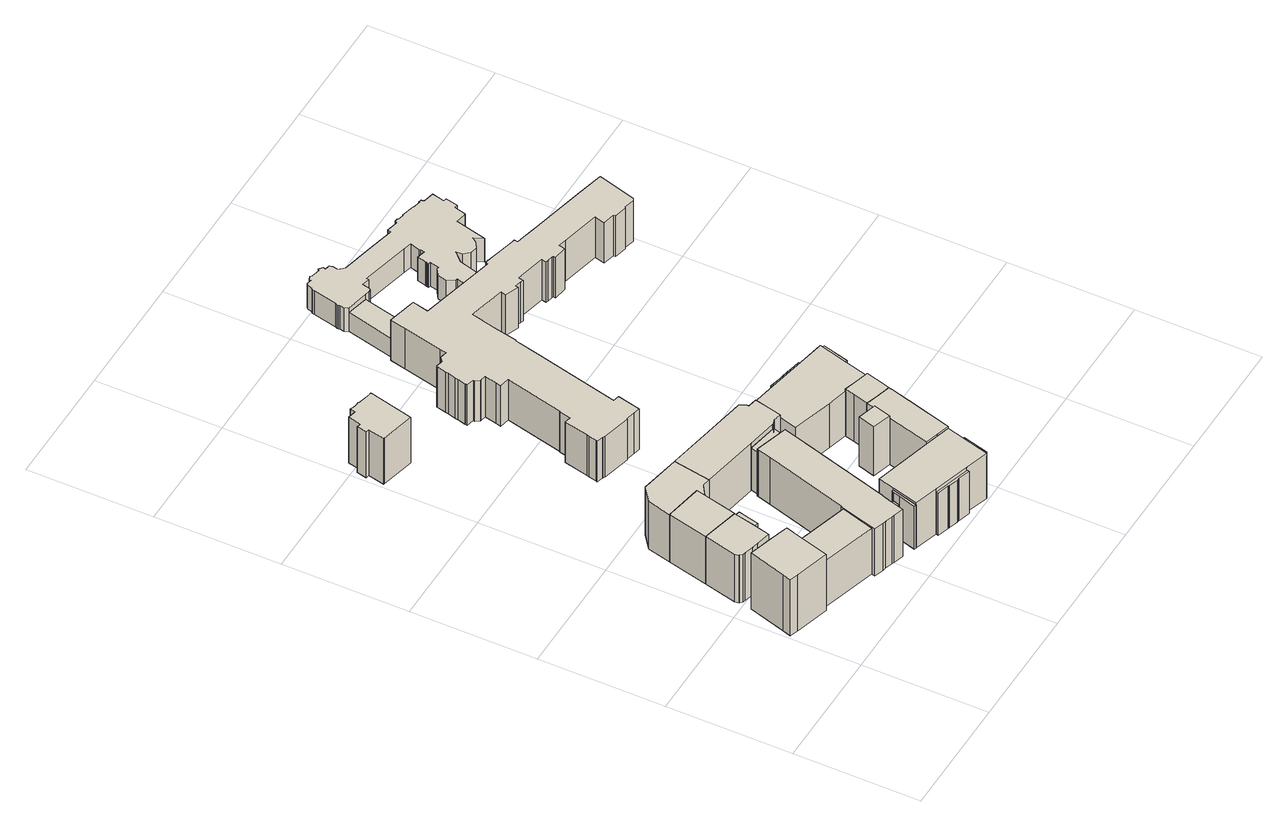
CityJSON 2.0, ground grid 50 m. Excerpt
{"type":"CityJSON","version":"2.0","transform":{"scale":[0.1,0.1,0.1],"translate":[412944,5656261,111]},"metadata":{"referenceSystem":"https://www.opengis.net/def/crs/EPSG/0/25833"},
"CityObjects":{
"building1":{"type":"Building","attributes":{"Gemeindeschluessel":14612000,"Geometrietyp2DReferenz":"3000","function":"31001_9998","roofType":"9999"},"children":["building1-1","building1-2","building1-3","building1-4"]},
"building1-1":{"type":"BuildingPart","attributes":{"Dachtyp_tdc":"tdcPolyFlatRoof","Dachneigung":32.94,"QualitaetDacherkennung":46,"Geometrietyp2DReferenz":"3000","measuredHeight":22.59,"roofType":"2100"},"parents":["building1"],"geometry":[{"type":"Solid","lod":"1","boundaries":[[[[0,1,2,3,4]],[[5,6,7,8,9]],[[4,5,9,0]],[[3,6,5,4]],[[2,7,6,3]],[[1,8,7,2]],[[0,9,8,1]]]]}]},
"building1-2":{"type":"BuildingPart","attributes":{"Dachtyp_tdc":"tdcFreeFormRoof","Dachneigung":31.83,"QualitaetDacherkennung":58,"Geometrietyp2DReferenz":"3000","measuredHeight":25.14,"roofType":"5000"},"parents":["building1"],"geometry":[{"type":"Solid","lod":"1","boundaries":[[[[10,11,12,13,14,15,16,17,18,19,20,21]],[[22,23,9,8,24,25,26,27,28,29,30,31]],[[21,23,22,10]],[[20,9,23,21]],[[19,8,9,20]],[[18,24,8,19]],[[17,25,24,18]],[[16,26,25,17]],[[15,27,26,16]],[[14,28,27,15]],[[13,29,28,14]],[[12,30,29,13]],[[11,31,30,12]],[[10,22,31,11]]]]}]},
"building1-3":{"type":"BuildingPart","attributes":{"Dachtyp_tdc":"tdcFreeFormRoof","Dachneigung":21.12,"QualitaetDacherkennung":46,"Geometrietyp2DReferenz":"3000","measuredHeight":24.87,"roofType":"5000"},"parents":["building1"],"geometry":[{"type":"Solid","lod":"1","boundaries":[[[[32,33,34,35,36,37,38,39]],[[40,41,42,43,44,45,46,47]],[[39,41,40,32]],[[38,42,41,39]],[[37,43,42,38]],[[36,44,43,37]],[[35,45,44,36]],[[34,46,45,35]],[[33,47,46,34]],[[32,40,47,33]]]]}]},
"building1-4":{"type":"BuildingPart","attributes":{"Dachtyp_tdc":"tdcGableRoof","Dachneigung":31.73,"QualitaetDacherkennung":85,"Geometrietyp2DReferenz":"3000","measuredHeight":25.16,"roofType":"3100"},"parents":["building1"],"geometry":[{"type":"Solid","lod":"1","boundaries":[[[[48,49,50,51]],[[22,42,41,9]],[[51,42,22,48]],[[50,41,42,51]],[[49,9,41,50]],[[48,22,9,49]]]]}]},
"building2":{"type":"Building","attributes":{"name":"Deutsche Rentenversicherung Mitteldeutschland Regionalzentrum Dresden","Gemeindeschluessel":14612000,"Geometrietyp2DReferenz":"3000","function":"31001_3010","roofType":"9999"},"children":["building2-1","building2-2","building2-3","building2-4","building2-5","building2-6"]},
"building2-1":{"type":"BuildingPart","attributes":{"Dachtyp_tdc":"tdcGableRoof","Dachneigung":33.87,"QualitaetDacherkennung":23,"Geometrietyp2DReferenz":"3000","measuredHeight":16.14,"roofType":"3100"},"parents":["building2"],"geometry":[{"type":"Solid","lod":"1","boundaries":[[[[52,53,54,55]],[[56,57,58,59]],[[55,57,56,52]],[[54,58,57,55]],[[53,59,58,54]],[[52,56,59,53]]]]}]},
"building2-2":{"type":"BuildingPart","attributes":{"Dachtyp_tdc":"tdcGableRoof","Dachneigung":30.02,"QualitaetDacherkennung":67,"Geometrietyp2DReferenz":"3000","measuredHeight":23.82,"roofType":"3100"},"parents":["building2"],"geometry":[{"type":"Solid","lod":"1","boundaries":[[[[60,61,62,63]],[[64,65,66,67]],[[63,65,64,60]],[[62,66,65,63]],[[61,67,66,62]],[[60,64,67,61]]]]}]},
"building2-3":{"type":"BuildingPart","attributes":{"Dachtyp_tdc":"tdcHipRoof","Dachneigung":29.64,"QualitaetDacherkennung":86,"Geometrietyp2DReferenz":"3000","measuredHeight":24.42,"roofType":"3200"},"parents":["building2"],"geometry":[{"type":"Solid","lod":"1","boundaries":[[[[68,69,70,71,72,73,74,75,76,77,78,79,80,81,82,83,84,85,86,87,88]],[[67,89,90,91,92,93,94,95,96,97,98,99,100,101,102,103,104,105,106,107,64]],[[87,89,67,88]],[[86,90,89,87]],[[85,91,90,86]],[[84,92,91,85]],[[83,93,92,84]],[[82,94,93,83]],[[81,95,94,82]],[[80,96,95,81]],[[79,97,96,80]],[[78,98,97,79]],[[77,99,98,78]],[[76,100,99,77]],[[75,101,100,76]],[[74,102,101,75]],[[73,103,102,74]],[[72,104,103,73]],[[71,105,104,72]],[[70,106,105,71]],[[69,107,106,70]],[[68,64,107,69]],[[88,67,64,68]]]]}]},
"building2-4":{"type":"BuildingPart","attributes":{"Dachtyp_tdc":"tdcTentRoof","Dachneigung":31.74,"QualitaetDacherkennung":75,"Geometrietyp2DReferenz":"3000","measuredHeight":29.52,"roofType":"3500"},"parents":["building2"],"geometry":[{"type":"Solid","lod":"1","boundaries":[[[[108,109,110,111,112,113,114,115,116,117,118,119]],[[66,65,120,121,122,123,124,56,59,125,126,127]],[[119,65,66,108]],[[118,120,65,119]],[[117,121,120,118]],[[116,122,121,117]],[[115,123,122,116]],[[114,124,123,115]],[[113,56,124,114]],[[112,59,56,113]],[[111,125,59,112]],[[110,126,125,111]],[[109,127,126,110]],[[108,66,127,109]]]]}]},
"building2-5":{"type":"BuildingPart","attributes":{"Dachtyp_tdc":"tdcGableRoof","Dachneigung":30.6,"QualitaetDacherkennung":13,"Geometrietyp2DReferenz":"3000","measuredHeight":16.57,"roofType":"3100"},"parents":["building2"],"geometry":[{"type":"Solid","lod":"1","boundaries":[[[[128,129,130,131]],[[99,132,133,100]],[[131,132,99,128]],[[130,133,132,131]],[[129,100,133,130]],[[128,99,100,129]]]]}]},
"building2-6":{"type":"BuildingPart","attributes":{"Dachtyp_tdc":"tdcFreeFormRoof","Dachneigung":28.21,"QualitaetDacherkennung":10,"Geometrietyp2DReferenz":"3000","measuredHeight":20.74,"roofType":"5000"},"parents":["building2"],"geometry":[{"type":"Solid","lod":"1","boundaries":[[[[134,135,136,137]],[[138,94,93,139]],[[137,94,138,134]],[[136,93,94,137]],[[135,139,93,136]],[[134,138,139,135]]]]}]},
"building3":{"type":"Building","attributes":{"Dachtyp_tdc":"tdcFreeFormRoof","Gemeindeschluessel":14612000,"Dachneigung":24.82,"QualitaetDacherkennung":79,"Geometrietyp2DReferenz":"3000","measuredHeight":23.91,"function":"31001_9998","roofType":"5000"},"geometry":[{"type":"Solid","lod":"1","boundaries":[[[[140,141,142,143,144,145,146,147,148,149,150,151,152,153,154,155,156,157,158,159,160]],[[161,162,163,164,165,166,167,168,169,170,171,172,173,174,175,176,177,178,179,180,181]],[[160,162,161,140]],[[159,163,162,160]],[[158,164,163,159]],[[157,165,164,158]],[[156,166,165,157]],[[155,167,166,156]],[[154,168,167,155]],[[153,169,168,154]],[[152,170,169,153]],[[151,171,170,152]],[[150,172,171,151]],[[149,173,172,150]],[[148,174,173,149]],[[147,175,174,148]],[[146,176,175,147]],[[145,177,176,146]],[[144,178,177,145]],[[143,179,178,144]],[[142,180,179,143]],[[141,181,180,142]],[[140,161,181,141]]]]}]},
"building4":{"type":"Building","attributes":{"name":"Technische Universität Dresden","Dachtyp_tdc":"tdcFreeFormRoof","Gemeindeschluessel":14612000,"Dachneigung":30.59,"QualitaetDacherkennung":55,"Geometrietyp2DReferenz":"3000","measuredHeight":25.11,"function":"31001_3023","roofType":"5000"},"geometry":[{"type":"Solid","lod":"1","boundaries":[[[[182,183,184,185,186,187,188,189,190,191,192,193,194]],[[195,196,197,198,199,200,201,202,203,204,205,206,207]],[[194,196,195,182]],[[193,197,196,194]],[[192,198,197,193]],[[191,199,198,192]],[[190,200,199,191]],[[189,201,200,190]],[[188,202,201,189]],[[187,203,202,188]],[[186,204,203,187]],[[185,205,204,186]],[[184,206,205,185]],[[183,207,206,184]],[[182,195,207,183]]]]}]},
"building5":{"type":"Building","attributes":{"name":"Technische Universität Dresden","Gemeindeschluessel":14612000,"Geometrietyp2DReferenz":"3000","function":"31001_3023","roofType":"9999"},"children":["building5-1","building5-2","building5-3","building5-4","building5-5","building5-6","building5-7"]},
"building5-1":{"type":"BuildingPart","attributes":{"Dachtyp_tdc":"tdcPolyFlatRoof","Dachneigung":25.49,"QualitaetDacherkennung":63,"Geometrietyp2DReferenz":"3000","measuredHeight":20.97,"roofType":"2100"},"parents":["building5"],"geometry":[{"type":"Solid","lod":"1","boundaries":[[[[208,209,210,211,212,213,214]],[[215,216,217,218,219,220,221]],[[214,216,215,208]],[[213,217,216,214]],[[212,218,217,213]],[[211,219,218,212]],[[210,220,219,211]],[[209,221,220,210]],[[208,215,221,209]]]]}]},
"building5-2":{"type":"BuildingPart","attributes":{"Dachtyp_tdc":"tdcFreeFormRoof","Dachneigung":58.9,"QualitaetDacherkennung":57,"Geometrietyp2DReferenz":"3000","measuredHeight":21.09,"roofType":"5000"},"parents":["building5"],"geometry":[{"type":"Solid","lod":"1","boundaries":[[[[222,223,224,225,226,227]],[[228,229,230,231,232,233]],[[227,229,228,222]],[[226,230,229,227]],[[225,231,230,226]],[[224,232,231,225]],[[223,233,232,224]],[[222,228,233,223]]]]}]},
"building5-3":{"type":"BuildingPart","attributes":{"Dachtyp_tdc":"tdcCutGableRoof","Dachneigung":0.73,"QualitaetDacherkennung":58,"Geometrietyp2DReferenz":"3000","measuredHeight":23.61,"roofType":"9999"},"parents":["building5"],"geometry":[{"type":"Solid","lod":"1","boundaries":[[[[234,235,236,237]],[[238,239,240,241]],[[237,239,238,234]],[[236,240,239,237]],[[235,241,240,236]],[[234,238,241,235]]]]}]},
"building5-4":{"type":"BuildingPart","attributes":{"Dachtyp_tdc":"tdcFreeFormRoof","Dachneigung":36.24,"QualitaetDacherkennung":21,"Geometrietyp2DReferenz":"3000","measuredHeight":20.46,"roofType":"5000"},"parents":["building5"],"geometry":[{"type":"Solid","lod":"1","boundaries":[[[[242,243,244,245]],[[246,247,248,249]],[[245,247,246,242]],[[244,248,247,245]],[[243,249,248,244]],[[242,246,249,243]]]]}]},
"building5-5":{"type":"BuildingPart","attributes":{"Dachtyp_tdc":"tdcHipRoof","Dachneigung":10.26,"QualitaetDacherkennung":48,"Geometrietyp2DReferenz":"3000","measuredHeight":22.9,"roofType":"3200"},"parents":["building5"],"geometry":[{"type":"Solid","lod":"1","boundaries":[[[[250,251,252,253,254,255,256,257,258]],[[215,221,259,260,232,231,261,262,263]],[[258,215,263,250]],[[257,221,215,258]],[[256,259,221,257]],[[255,260,259,256]],[[254,232,260,255]],[[253,231,232,254]],[[252,261,231,253]],[[251,262,261,252]],[[250,263,262,251]]]]}]},
"building5-6":{"type":"BuildingPart","attributes":{"Dachtyp_tdc":"tdcGableRoof","Dachneigung":37.34,"QualitaetDacherkennung":85,"Geometrietyp2DReferenz":"3000","measuredHeight":24.44,"roofType":"3100"},"parents":["building5"],"geometry":[{"type":"Solid","lod":"1","boundaries":[[[[264,265,266,267,268,269,270,271,272,273,274,275,276,277,278]],[[241,279,280,281,282,283,284,285,286,246,249,263,287,262,238]],[[278,241,238,264]],[[277,279,241,278]],[[276,280,279,277]],[[275,281,280,276]],[[274,282,281,275]],[[273,283,282,274]],[[272,284,283,273]],[[271,285,284,272]],[[270,286,285,271]],[[269,246,286,270]],[[268,249,246,269]],[[267,263,249,268]],[[266,287,263,267]],[[265,262,287,266]],[[264,238,262,265]]]]}]},
"building5-7":{"type":"BuildingPart","attributes":{"Dachtyp_tdc":"tdcFreeFormRoof","Dachneigung":36.51,"QualitaetDacherkennung":10,"Geometrietyp2DReferenz":"3000","measuredHeight":20.44,"roofType":"5000"},"parents":["building5"],"geometry":[{"type":"Solid","lod":"1","boundaries":[[[[288,289,290,291,292,293,294,295,296,297]],[[298,299,300,301,302,303,304,260,259,305]],[[297,299,298,288]],[[296,300,299,297]],[[295,301,300,296]],[[294,302,301,295]],[[293,303,302,294]],[[292,304,303,293]],[[291,260,304,292]],[[290,259,260,291]],[[289,305,259,290]],[[288,298,305,289]]]]}]},
"building6":{"type":"Building","attributes":{"name":"Technische Universität Dresden","Gemeindeschluessel":14612000,"Geometrietyp2DReferenz":"3000","function":"31001_3023","roofType":"9999"},"children":["building6-1","building6-2","building6-3","building6-4"]},
"building6-1":{"type":"BuildingPart","attributes":{"Dachtyp_tdc":"tdcGableRoof","Dachneigung":11.43,"QualitaetDacherkennung":21,"Geometrietyp2DReferenz":"3000","measuredHeight":23.07,"roofType":"3100"},"parents":["building6"],"geometry":[{"type":"Solid","lod":"1","boundaries":[[[[306,307,308,309,310,311,312,313,314,315,316,317,318]],[[319,320,321,195,322,207,323,324,325,326,327,328,329]],[[318,320,319,306]],[[317,321,320,318]],[[316,195,321,317]],[[315,322,195,316]],[[314,207,322,315]],[[313,323,207,314]],[[312,324,323,313]],[[311,325,324,312]],[[310,326,325,311]],[[309,327,326,310]],[[308,328,327,309]],[[307,329,328,308]],[[306,319,329,307]]]]}]},
"building6-2":{"type":"BuildingPart","attributes":{"Dachtyp_tdc":"tdcPolyFlatRoof","Dachneigung":25.66,"QualitaetDacherkennung":54,"Geometrietyp2DReferenz":"3000","measuredHeight":21.12,"roofType":"2100"},"parents":["building6"],"geometry":[{"type":"Solid","lod":"1","boundaries":[[[[330,331,332,333,334,335,336]],[[328,326,337,338,339,340,341]],[[336,326,328,330]],[[335,337,326,336]],[[334,338,337,335]],[[333,339,338,334]],[[332,340,339,333]],[[331,341,340,332]],[[330,328,341,331]]]]}]},
"building6-3":{"type":"BuildingPart","attributes":{"Dachtyp_tdc":"tdcFreeFormRoof","Dachneigung":38.65,"QualitaetDacherkennung":10,"Geometrietyp2DReferenz":"3000","measuredHeight":20.63,"roofType":"5000"},"parents":["building6"],"geometry":[{"type":"Solid","lod":"1","boundaries":[[[[342,343,344,345,346,347,348,349,350,351,352,353,354,355]],[[356,357,358,359,360,361,362,363,364,365,366,325,324,367]],[[355,357,356,342]],[[354,358,357,355]],[[353,359,358,354]],[[352,360,359,353]],[[351,361,360,352]],[[350,362,361,351]],[[349,363,362,350]],[[348,364,363,349]],[[347,365,364,348]],[[346,366,365,347]],[[345,325,366,346]],[[344,324,325,345]],[[343,367,324,344]],[[342,356,367,343]]]]}]},
"building6-4":{"type":"BuildingPart","attributes":{"Dachtyp_tdc":"tdcGableRoof","Dachneigung":37.6,"QualitaetDacherkennung":89,"Geometrietyp2DReferenz":"3000","measuredHeight":24.57,"roofType":"3100"},"parents":["building6"],"geometry":[{"type":"Solid","lod":"1","boundaries":[[[[271,368,369,370,371,372,277,276,275,274,273,272]],[[373,374,375,376,377,378,379,380,319,381,329,382]],[[272,374,373,271]],[[273,375,374,272]],[[274,376,375,273]],[[275,377,376,274]],[[276,378,377,275]],[[277,379,378,276]],[[372,380,379,277]],[[371,319,380,372]],[[370,381,319,371]],[[369,329,381,370]],[[368,382,329,369]],[[271,373,382,368]]]]}]},
"building7":{"type":"Building","attributes":{"name":"Hochschule für Bildende Künste Dresden","Dachtyp_tdc":"tdcGableRoof","Gemeindeschluessel":14612000,"Dachneigung":28.63,"QualitaetDacherkennung":76,"Geometrietyp2DReferenz":"3000","measuredHeight":10.18,"function":"31001_3023","roofType":"3100"},"geometry":[{"type":"Solid","lod":"1","boundaries":[[[[383,384,385,386]],[[387,388,389,390]],[[386,388,387,383]],[[385,389,388,386]],[[384,390,389,385]],[[383,387,390,384]]]]}]},
"building8":{"type":"Building","attributes":{"name":"Hochschule für Bildende Künste Dresden","Dachtyp_tdc":"tdcFreeFormRoof","Gemeindeschluessel":14612000,"Dachneigung":0.599,"QualitaetDacherkennung":14,"Geometrietyp2DReferenz":"3000","measuredHeight":21.46,"function":"31001_3023","roofType":"5000"},"geometry":[{"type":"Solid","lod":"1","boundaries":[[[[391,392,393,394,395,396,397,398,399,400,401,402,403,404,405,406,407,408,409,410,411,412,413,414,415,416,417,418,419,420,421,422,423,424,425,426,427,428,429,430,431,432,433,434,435,436,437,438,439,440,441,442,443,444,445,446,447,448,449,450,451,452,453,454,455,456,457,458,459,460,461,462,463,464,465,466,467,468,469,470,471,472,473,474,475,476,477,478,479,480,481,482,483,484,485,486,487,488,489]],[[490,491,492,493,494,495,496,497,498,499,500,501,502,503,504,505,506,507,508,509,510,511,512,513,514,515,516,517,518,519,520,521,522,523,524,525,526,527,528,529,530,531,532,533,534,535,536,537,538,539,540,541,542,543,544,545,546,547,548,549,550,551,552,553,554,555,556,557,558,559,560,561,562,563,564,565,566,567,568,569,570,571,572,573,574,575,576,577,578,579,580,581,582,583,584,585,586,587,588]],[[489,491,490,391]],[[488,492,491,489]],[[487,493,492,488]],[[486,494,493,487]],[[485,495,494,486]],[[484,496,495,485]],[[483,497,496,484]],[[482,498,497,483]],[[481,499,498,482]],[[480,500,499,481]],[[479,501,500,480]],[[478,502,501,479]],[[477,503,502,478]],[[476,504,503,477]],[[475,505,504,476]],[[474,506,505,475]],[[473,507,506,474]],[[472,508,507,473]],[[471,509,508,472]],[[470,510,509,471]],[[469,511,510,470]],[[468,512,511,469]],[[467,513,512,468]],[[466,514,513,467]],[[465,515,514,466]],[[464,516,515,465]],[[463,517,516,464]],[[462,518,517,463]],[[461,519,518,462]],[[460,520,519,461]],[[459,521,520,460]],[[458,522,521,459]],[[457,523,522,458]],[[456,524,523,457]],[[455,525,524,456]],[[454,526,525,455]],[[453,527,526,454]],[[452,528,527,453]],[[451,529,528,452]],[[450,530,529,451]],[[449,531,530,450]],[[448,532,531,449]],[[447,533,532,448]],[[446,534,533,447]],[[445,535,534,446]],[[444,536,535,445]],[[443,537,536,444]],[[442,538,537,443]],[[441,539,538,442]],[[440,540,539,441]],[[439,541,540,440]],[[438,542,541,439]],[[437,543,542,438]],[[436,544,543,437]],[[435,545,544,436]],[[434,546,545,435]],[[433,547,546,434]],[[432,548,547,433]],[[431,549,548,432]],[[430,550,549,431]],[[429,551,550,430]],[[428,552,551,429]],[[427,553,552,428]],[[426,554,553,427]],[[425,555,554,426]],[[424,556,555,425]],[[423,557,556,424]],[[422,558,557,423]],[[421,559,558,422]],[[420,560,559,421]],[[419,561,560,420]],[[418,562,561,419]],[[417,563,562,418]],[[416,564,563,417]],[[415,565,564,416]],[[414,566,565,415]],[[413,567,566,414]],[[412,568,567,413]],[[411,569,568,412]],[[410,570,569,411]],[[409,571,570,410]],[[408,572,571,409]],[[407,573,572,408]],[[406,574,573,407]],[[405,575,574,406]],[[404,576,575,405]],[[403,577,576,404]],[[402,578,577,403]],[[401,579,578,402]],[[400,580,579,401]],[[399,581,580,400]],[[398,582,581,399]],[[397,583,582,398]],[[396,584,583,397]],[[395,585,584,396]],[[394,586,585,395]],[[393,587,586,394]],[[392,588,587,393]],[[391,490,588,392]]]]}]},
"building9":{"type":"Building","attributes":{"name":"Hochschule für Bildende Künste Dresden","Dachtyp_tdc":"tdcFreeFormRoof","Gemeindeschluessel":14612000,"Dachneigung":17.42,"QualitaetDacherkennung":7,"Geometrietyp2DReferenz":"3000","measuredHeight":17.27,"function":"31001_3023","roofType":"5000"},"geometry":[{"type":"Solid","lod":"1","boundaries":[[[[589,590,591,592,593,594,595,596,597,598,599,600,601,602,603,604,605,606,607,608,609,610,611,612,613,614,615,616,617,618,619,620,621,622,623,624,625,626,627,628,629,630,631,632,633,634,635,636,637,638,639,640,641,642,643,644,645,646,647,648,649,650,651,652,653,654,655,656,657,658,659,660,661,662,663,664,665,666,667,668,669,670,671,672,673,674,675,676,677,678,679,680,681,682,683,684,685,686,687]],[[688,689,690,691,692,693,694,695,696,697,698,699,700,701,702,703,704,705,706,707,708,709,710,711,712,713,714,715,716,717,718,719,720,721,722,723,724,725,726,727,728,729,730,731,732,733,734,735,736,737,738,739,740,741,742,743,744,745,746,747,748,749,750,751,752,753,754,755,756,757,758,759,760,761,762,763,764,389,388,765,766,767,768,769,770,771,772,773,774,775,776,777,778,779,780,781,782,783,784]],[[687,689,688,589]],[[686,690,689,687]],[[685,691,690,686]],[[684,692,691,685]],[[683,693,692,684]],[[682,694,693,683]],[[681,695,694,682]],[[680,696,695,681]],[[679,697,696,680]],[[678,698,697,679]],[[677,699,698,678]],[[676,700,699,677]],[[675,701,700,676]],[[674,702,701,675]],[[673,703,702,674]],[[672,704,703,673]],[[671,705,704,672]],[[670,706,705,671]],[[669,707,706,670]],[[668,708,707,669]],[[667,709,708,668]],[[666,710,709,667]],[[665,711,710,666]],[[664,712,711,665]],[[663,713,712,664]],[[662,714,713,663]],[[661,715,714,662]],[[660,716,715,661]],[[659,717,716,660]],[[658,718,717,659]],[[657,719,718,658]],[[656,720,719,657]],[[655,721,720,656]],[[654,722,721,655]],[[653,723,722,654]],[[652,724,723,653]],[[651,725,724,652]],[[650,726,725,651]],[[649,727,726,650]],[[648,728,727,649]],[[647,729,728,648]],[[646,730,729,647]],[[645,731,730,646]],[[644,732,731,645]],[[643,733,732,644]],[[642,734,733,643]],[[641,735,734,642]],[[640,736,735,641]],[[639,737,736,640]],[[638,738,737,639]],[[637,739,738,638]],[[636,740,739,637]],[[635,741,740,636]],[[634,742,741,635]],[[633,743,742,634]],[[632,744,743,633]],[[631,745,744,632]],[[630,746,745,631]],[[629,747,746,630]],[[628,748,747,629]],[[627,749,748,628]],[[626,750,749,627]],[[625,751,750,626]],[[624,752,751,625]],[[623,753,752,624]],[[622,754,753,623]],[[621,755,754,622]],[[620,756,755,621]],[[619,757,756,620]],[[618,758,757,619]],[[617,759,758,618]],[[616,760,759,617]],[[615,761,760,616]],[[614,762,761,615]],[[613,763,762,614]],[[612,764,763,613]],[[611,389,764,612]],[[610,388,389,611]],[[609,765,388,610]],[[608,766,765,609]],[[607,767,766,608]],[[606,768,767,607]],[[605,769,768,606]],[[604,770,769,605]],[[603,771,770,604]],[[602,772,771,603]],[[601,773,772,602]],[[600,774,773,601]],[[599,775,774,600]],[[598,776,775,599]],[[597,777,776,598]],[[596,778,777,597]],[[595,779,778,596]],[[594,780,779,595]],[[593,781,780,594]],[[592,782,781,593]],[[591,783,782,592]],[[590,784,783,591]],[[589,688,784,590]]]]}]}
},
"vertices":[
[246,626,228],[227,542,228],[249,537,228],[259,578,228],[269,620,228],[269,620,9],[259,578,9],[249,537,9],[227,542,9],[246,626,9],
[99,661,237],[68,530,237],[71,515,237],[72,515,237],[82,505,237],[92,502,237],[127,492,237],[153,486,237],[211,474,237],[227,542,237],[246,626,237],[172,644,237],[99,661,9],[172,644,9],[211,474,9],[153,486,9],[127,492,9],[92,502,9],[82,505,9],[72,515,9],[71,515,9],[68,530,9],
[278,761,236],[320,789,236],[353,783,236],[378,932,236],[218,961,236],[160,917,236],[137,822,236],[286,795,236],[278,761,9],[286,795,9],[137,822,9],[160,917,9],[218,961,9],[378,932,9],[353,783,9],[320,789,9],
[99,661,238],[246,626,238],[286,795,238],[137,822,238],
[112,448,170],[140,440,170],[153,486,170],[127,492,170],[112,448,13],[127,492,13],[153,486,13],[140,440,13],
[409,178,232],[448,309,232],[218,376,232],[180,245,232],[409,178,13],[180,245,13],[218,376,13],[448,309,13],
[409,178,238],[405,163,238],[444,151,238],[458,148,238],[488,139,238],[497,136,238],[537,124,238],[555,190,238],[556,192,238],[564,218,238],[565,218,238],[679,611,238],[694,663,238],[696,669,238],[690,671,238],[572,706,238],[566,708,238],[564,701,238],[549,649,238],[452,319,238],[448,309,238],[452,319,13],[549,649,13],[564,701,13],[566,708,13],[572,706,13],[690,671,13],[696,669,13],[694,663,13],[679,611,13],[565,218,13],[564,218,13],[556,192,13],[555,190,13],[537,124,13],[497,136,13],[488,139,13],[458,148,13],[444,151,13],[405,163,13],
[218,376,281],[217,377,281],[221,387,281],[228,413,281],[140,440,281],[112,448,281],[60,463,281],[16,313,281],[6,280,281],[39,270,281],[176,230,281],[180,245,281],[176,230,13],[39,270,13],[6,280,13],[16,313,13],[60,463,13],[228,413,13],[221,387,13],[217,377,13],
[564,218,175],[556,192,175],[608,177,175],[616,202,175],[616,202,13],[608,177,13],
[704,718,215],[582,740,215],[572,706,215],[690,671,215],[704,718,13],[582,740,13],
[18,1945,223],[32,1942,223],[18,1877,223],[23,1876,223],[155,1844,223],[156,1850,223],[196,2018,223],[194,2020,223],[196,2023,223],[186,2024,223],[135,2036,223],[135,2038,223],[129,2040,223],[126,2038,223],[102,2043,223],[101,2045,223],[93,2047,223],[88,2026,223],[55,2033,223],[43,1981,223],[27,1985,223],[18,1945,4],[27,1985,4],[43,1981,4],[55,2033,4],[88,2026,4],[93,2047,4],[101,2045,4],[102,2043,4],[126,2038,4],[129,2040,4],[135,2038,4],[135,2036,4],[186,2024,4],[196,2023,4],[194,2020,4],[196,2018,4],[156,1850,4],[155,1844,4],[23,1876,4],[18,1877,4],[32,1942,4],
[754,719,237],[778,828,237],[741,835,237],[742,843,237],[729,869,237],[725,869,237],[378,932,237],[353,783,237],[582,740,237],[698,719,237],[704,718,237],[708,720,237],[722,726,237],[754,719,10],[722,726,10],[708,720,10],[704,718,10],[698,719,10],[582,740,10],[353,783,10],[378,932,10],[725,869,10],[729,869,10],[742,843,10],[741,835,10],[778,828,10],
[959,117,219],[929,5,219],[930,5,219],[930,8,219],[939,13,219],[942,13,219],[970,115,219],[959,117,12],[970,115,12],[942,13,12],[939,13,12],[930,8,12],[930,5,12],[929,5,12],
[608,177,218],[588,106,218],[596,104,218],[625,209,218],[619,210,218],[616,202,218],[608,177,12],[616,202,12],[619,210,12],[625,209,12],[596,104,12],[588,106,12],
[920,380,245],[939,449,245],[864,470,245],[844,402,245],[920,380,12],[844,402,12],[864,470,12],[939,449,12],
[1049,443,214],[1017,327,214],[1028,325,214],[1059,441,214],[1049,443,12],[1059,441,12],[1028,325,12],[1017,327,12],
[977,181,227],[874,210,227],[642,273,227],[625,209,227],[596,104,227],[690,76,227],[836,33,227],[929,5,227],[959,117,227],[836,33,12],[690,76,12],[642,273,12],[874,210,12],[977,181,12],
[920,380,235],[874,210,235],[924,196,235],[977,181,235],[1017,327,235],[1049,443,235],[1048,444,235],[1052,455,235],[1045,457,235],[1045,454,235],[999,467,235],[955,480,235],[956,482,235],[948,484,235],[939,449,235],[948,484,12],[956,482,12],[955,480,12],[999,467,12],[1045,454,12],[1045,457,12],[1052,455,12],[1048,444,12],[924,196,12],
[785,37,214],[833,23,214],[836,33,214],[690,76,214],[687,66,214],[735,52,214],[738,50,214],[741,50,214],[778,39,214],[781,38,214],[785,37,12],[781,38,12],[778,39,12],[741,50,12],[738,50,12],[735,52,12],[687,66,12],[833,23,12],
[974,582,223],[1079,552,223],[1105,654,223],[1124,721,223],[1136,766,223],[1032,786,223],[882,815,223],[779,834,223],[778,828,223],[772,804,223],[754,719,223],[737,649,223],[897,603,223],[974,582,10],[897,603,10],[737,649,10],[772,804,10],[779,834,10],[882,815,10],[1032,786,10],[1136,766,10],[1124,721,10],[1105,654,10],[1079,552,10],
[1105,654,219],[1116,651,219],[1144,755,219],[1141,756,219],[1138,762,219],[1138,765,219],[1136,766,219],[1138,765,10],[1138,762,10],[1141,756,10],[1144,755,10],[1116,651,10],
[927,817,215],[884,825,215],[882,815,215],[1032,786,215],[1034,796,215],[992,804,215],[988,805,215],[985,805,215],[981,806,215],[978,807,215],[939,814,215],[936,815,215],[933,815,215],[930,816,215],[927,817,10],[930,816,10],[933,815,10],[936,815,10],[939,814,10],[978,807,10],[981,806,10],[985,805,10],[988,805,10],[992,804,10],[1034,796,10],[884,825,10],
[1068,513,235],[1079,552,235],[1026,567,235],[974,582,235],[964,542,235],[1052,455,10],[1045,457,10],[1045,454,10],[999,467,10],[955,480,10],[956,482,10],[948,484,10],[964,542,10],[1026,567,10],[1068,513,10],
[572,2138,109],[657,2118,109],[703,2313,109],[618,2333,109],[572,2138,19],[618,2333,19],[703,2313,19],[657,2118,19],
[1386,1700,208],[1385,1699,208],[1432,1687,208],[1439,1691,208],[1478,1680,208],[1490,1688,208],[1504,1738,208],[1532,1839,208],[1418,1866,208],[1223,1911,208],[1191,1918,208],[1144,1930,208],[1111,1937,208],[1114,1951,208],[1109,1952,208],[1090,1957,208],[1017,1975,208],[971,1986,208],[970,1987,208],[967,1976,208],[892,1994,208],[661,2049,208],[677,2113,208],[657,2118,208],[572,2138,208],[564,2140,208],[549,2076,208],[514,1920,208],[508,1895,208],[488,1899,208],[484,1900,208],[466,1890,208],[465,1886,208],[435,1893,208],[434,1891,208],[433,1888,208],[425,1851,208],[422,1839,208],[414,1808,208],[412,1796,208],[404,1764,208],[404,1762,208],[402,1755,208],[433,1748,208],[431,1742,208],[443,1725,208],[447,1725,208],[469,1720,208],[458,1672,208],[453,1652,208],[493,1643,208],[439,1413,208],[437,1413,208],[426,1365,208],[400,1371,208],[377,1273,208],[375,1264,208],[368,1233,208],[366,1227,208],[392,1221,208],[392,1219,208],[400,1217,208],[400,1215,208],[512,1188,208],[513,1191,208],[550,1182,208],[576,1176,208],[588,1227,208],[597,1268,208],[572,1274,208],[652,1613,208],[670,1692,208],[675,1711,208],[678,1714,208],[698,1813,208],[703,1832,208],[707,1851,208],[710,1863,208],[714,1879,208],[720,1906,208],[865,1870,208],[860,1849,208],[912,1828,208],[915,1839,208],[940,1833,208],[951,1830,208],[955,1850,208],[1074,1822,208],[1070,1803,208],[1080,1800,208],[1101,1796,208],[1106,1794,208],[1104,1785,208],[1158,1777,208],[1163,1801,208],[1195,1794,208],[1346,1758,208],[1336,1718,208],[1382,1707,208],[1386,1700,14],[1382,1707,14],[1336,1718,14],[1346,1758,14],[1195,1794,14],[1163,1801,14],[1158,1777,14],[1104,1785,14],[1106,1794,14],[1101,1796,14],[1080,1800,14],[1070,1803,14],[1074,1822,14],[955,1850,14],[951,1830,14],[940,1833,14],[915,1839,14],[912,1828,14],[860,1849,14],[865,1870,14],[720,1906,14],[714,1879,14],[710,1863,14],[707,1851,14],[703,1832,14],[698,1813,14],[678,1714,14],[675,1711,14],[670,1692,14],[652,1613,14],[572,1274,14],[597,1268,14],[588,1227,14],[576,1176,14],[550,1182,14],[513,1191,14],[512,1188,14],[400,1215,14],[400,1217,14],[392,1219,14],[392,1221,14],[366,1227,14],[368,1233,14],[375,1264,14],[377,1273,14],[400,1371,14],[426,1365,14],[437,1413,14],[439,1413,14],[493,1643,14],[453,1652,14],[458,1672,14],[469,1720,14],[447,1725,14],[443,1725,14],[431,1742,14],[433,1748,14],[402,1755,14],[404,1762,14],[404,1764,14],[412,1796,14],[414,1808,14],[422,1839,14],[425,1851,14],[433,1888,14],[434,1891,14],[435,1893,14],[465,1886,14],[466,1890,14],[484,1900,14],[488,1899,14],[508,1895,14],[514,1920,14],[549,2076,14],[564,2140,14],[572,2138,14],[657,2118,14],[677,2113,14],[661,2049,14],[892,1994,14],[967,1976,14],[970,1987,14],[971,1986,14],[1017,1975,14],[1090,1957,14],[1109,1952,14],[1114,1951,14],[1111,1937,14],[1144,1930,14],[1191,1918,14],[1223,1911,14],[1418,1866,14],[1532,1839,14],[1504,1738,14],[1490,1688,14],[1478,1680,14],[1439,1691,14],[1432,1687,14],[1385,1699,14],
[749,2495,132],[753,2505,132],[737,2517,132],[732,2510,132],[730,2512,132],[698,2520,132],[695,2520,132],[692,2526,132],[675,2519,132],[677,2512,132],[657,2517,132],[648,2511,132],[644,2492,132],[638,2488,132],[637,2484,132],[635,2477,132],[615,2384,132],[612,2375,132],[611,2370,132],[614,2367,132],[609,2347,132],[618,2333,132],[703,2313,132],[722,2309,132],[731,2311,132],[734,2313,132],[736,2317,132],[742,2345,132],[773,2338,132],[775,2348,132],[965,2303,132],[998,2295,132],[988,2255,132],[987,2250,132],[984,2234,132],[952,2242,132],[943,2207,132],[942,2202,132],[941,2197,132],[940,2193,132],[948,2191,132],[940,2154,132],[934,2156,132],[905,2138,132],[895,2101,132],[914,2072,132],[920,2071,132],[911,2034,132],[902,2036,132],[902,2034,132],[901,2031,132],[900,2027,132],[899,2022,132],[892,1994,132],[967,1976,132],[970,1987,132],[971,1986,132],[986,2045,132],[1001,2103,132],[1035,2138,132],[1038,2113,132],[1058,2090,132],[1084,2084,132],[1111,2100,132],[1125,2120,132],[1142,2083,132],[1172,2206,132],[1212,2197,132],[1213,2200,132],[1218,2199,132],[1230,2247,132],[1243,2244,132],[1254,2292,132],[1241,2295,132],[1252,2344,132],[1208,2354,132],[1209,2358,132],[1205,2359,132],[1207,2365,132],[1195,2368,132],[1195,2365,132],[1164,2372,132],[1165,2374,132],[1112,2387,132],[1111,2384,132],[1085,2390,132],[1085,2393,132],[1073,2395,132],[1072,2390,132],[1069,2390,132],[1068,2386,132],[1022,2397,132],[1019,2383,132],[934,2403,132],[873,2417,132],[788,2436,132],[768,2457,132],[772,2479,132],[768,2491,132],[749,2495,19],[768,2491,19],[772,2479,19],[768,2457,19],[788,2436,19],[873,2417,19],[934,2403,19],[1019,2383,19],[1022,2397,19],[1068,2386,19],[1069,2390,19],[1072,2390,19],[1073,2395,19],[1085,2393,19],[1085,2390,19],[1111,2384,19],[1112,2387,19],[1165,2374,19],[1164,2372,19],[1195,2365,19],[1195,2368,19],[1207,2365,19],[1205,2359,19],[1209,2358,19],[1208,2354,19],[1252,2344,19],[1241,2295,19],[1254,2292,19],[1243,2244,19],[1230,2247,19],[1218,2199,19],[1213,2200,19],[1212,2197,19],[1172,2206,19],[1142,2083,19],[1125,2120,19],[1111,2100,19],[1084,2084,19],[1058,2090,19],[1038,2113,19],[1035,2138,19],[1001,2103,19],[986,2045,19],[971,1986,19],[970,1987,19],[967,1976,19],[892,1994,19],[899,2022,19],[900,2027,19],[901,2031,19],[902,2034,19],[902,2036,19],[911,2034,19],[920,2071,19],[914,2072,19],[895,2101,19],[905,2138,19],[934,2156,19],[940,2154,19],[948,2191,19],[940,2193,19],[941,2197,19],[942,2202,19],[943,2207,19],[952,2242,19],[984,2234,19],[987,2250,19],[988,2255,19],[998,2295,19],[965,2303,19],[775,2348,19],[773,2338,19],[742,2345,19],[736,2317,19],[734,2313,19],[731,2311,19],[722,2309,19],[609,2347,19],[614,2367,19],[611,2370,19],[612,2375,19],[615,2384,19],[635,2477,19],[637,2484,19],[638,2488,19],[644,2492,19],[648,2511,19],[657,2517,19],[677,2512,19],[675,2519,19],[692,2526,19],[695,2520,19],[698,2520,19],[730,2512,19],[732,2510,19],[737,2517,19],[753,2505,19]
]}
